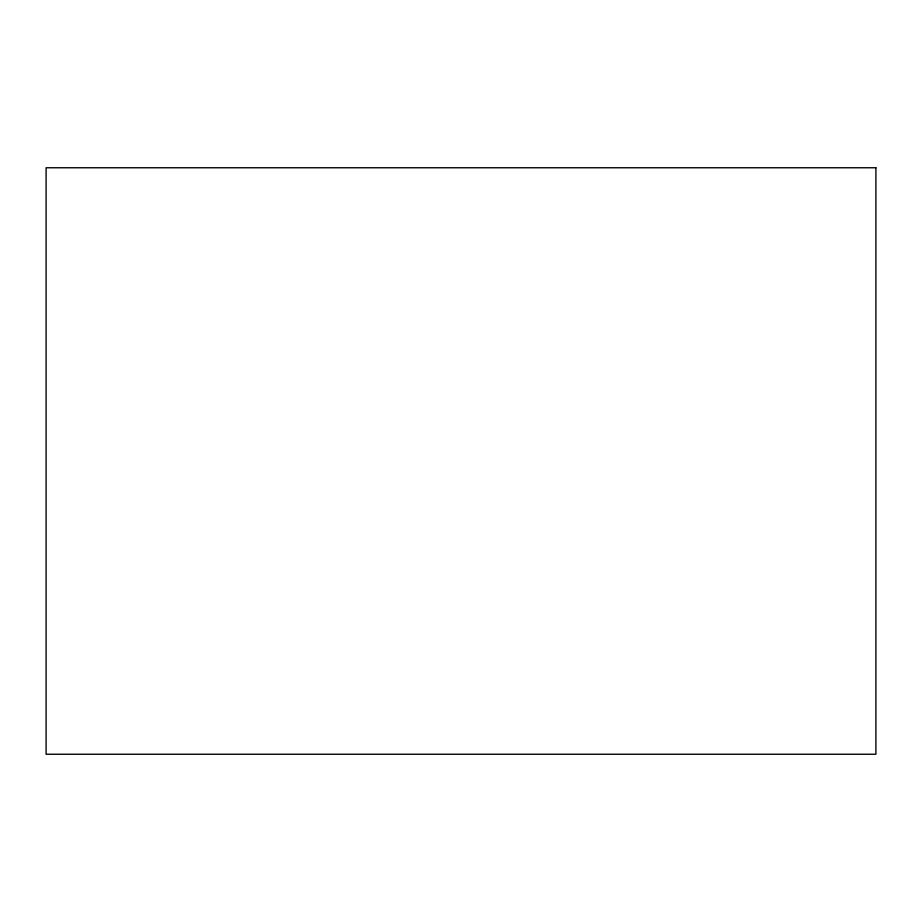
<?xml version="1.0" encoding="UTF-8"?>
<svg xmlns="http://www.w3.org/2000/svg" width="922" height="922" viewBox="0 0 922 922"><rect width="100%" height="100%" fill="white"/><g stroke="black" fill="none" stroke-linecap="round" stroke-linejoin="round"><path stroke-width="1.38" d="M875.9 167.758L46.1 167.758L46.1 754.242L875.9 754.242L875.9 167.758"/></g></svg>
